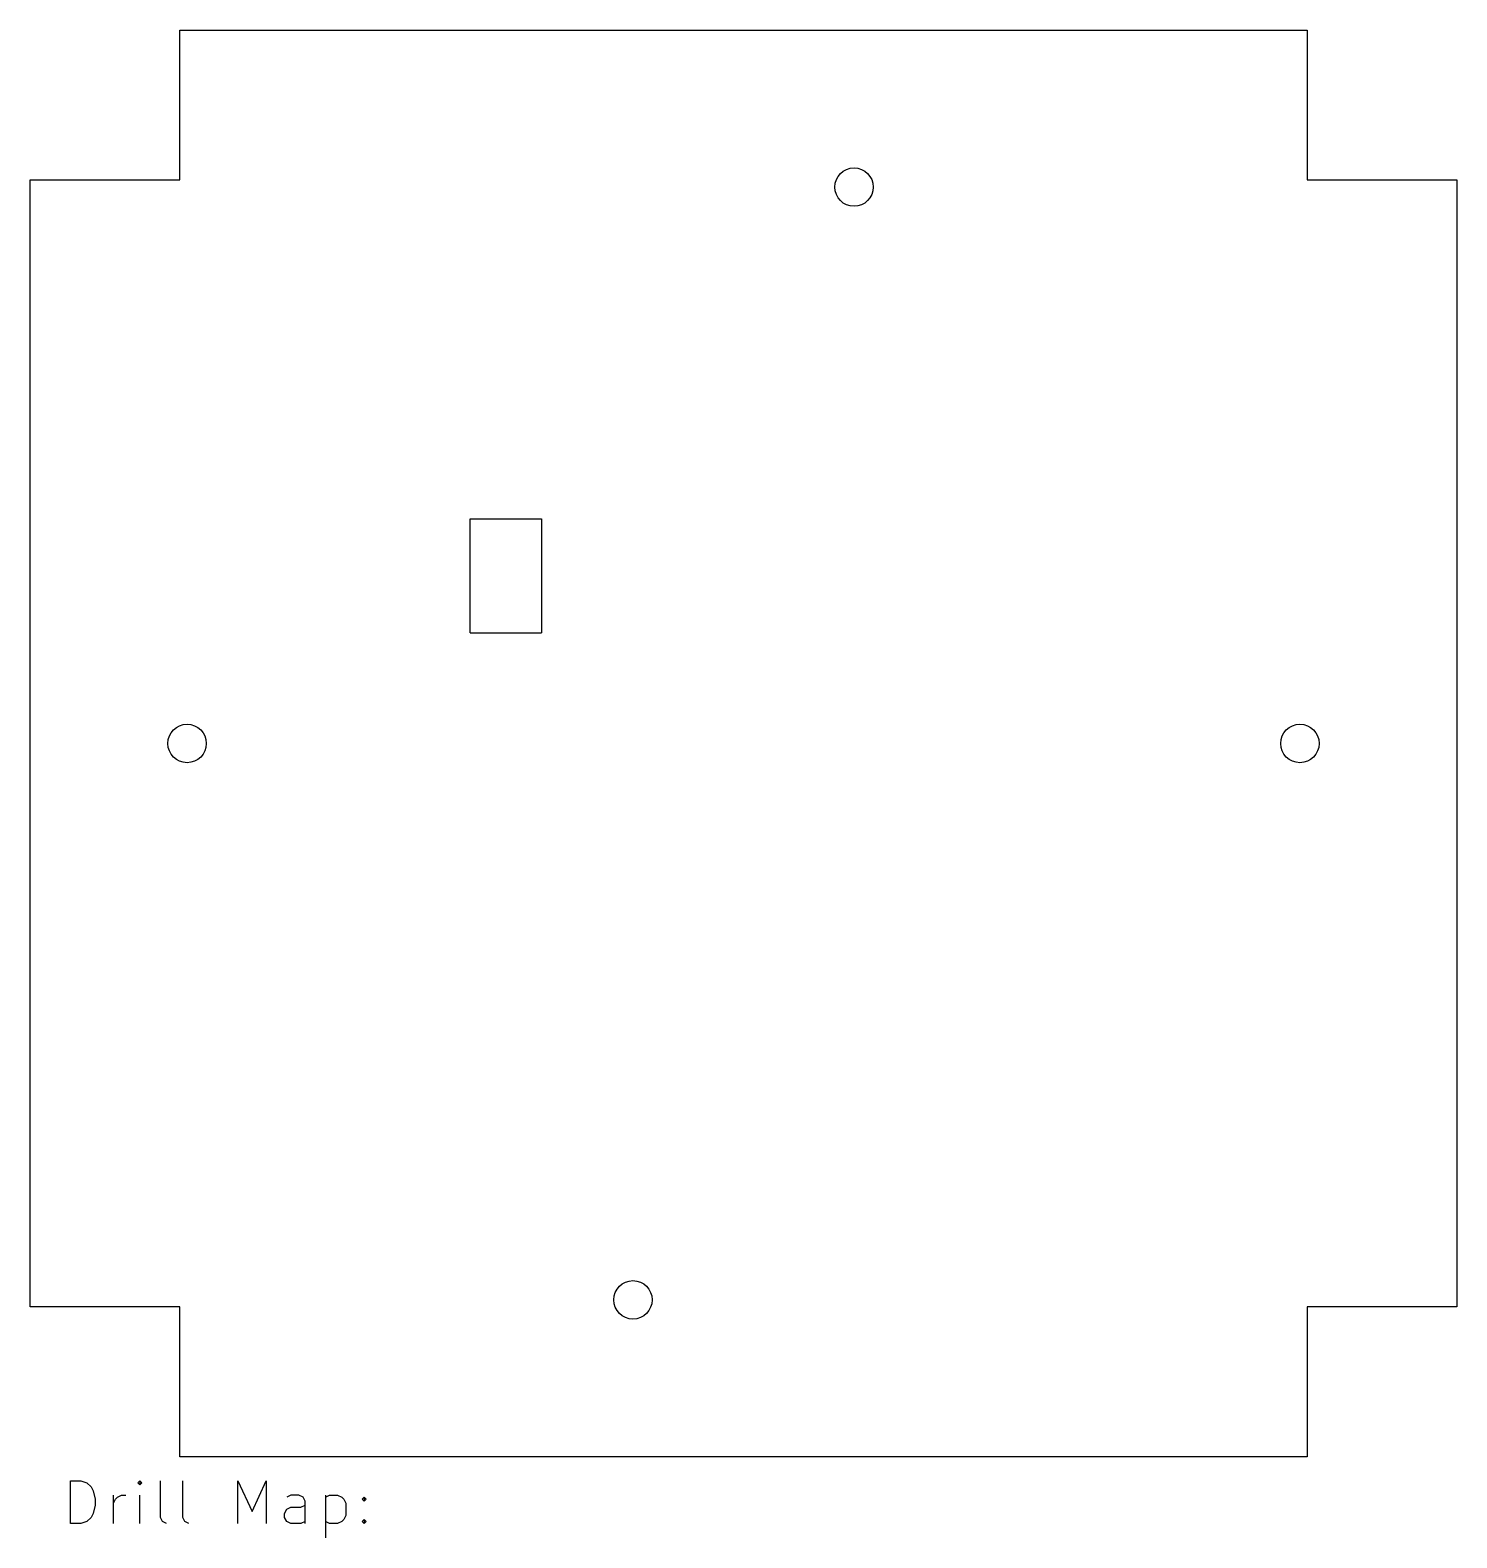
# Model space of a CAD drawing. Extents: x 100 to 200, y -141 to -35.
import ezdxf

# ---------------------------------------------------------------- set-up
doc = ezdxf.new("R2010")
doc.units = 0
doc.layers.add('BLACK', color=7, linetype='CONTINUOUS')

msp = doc.modelspace()

# ---------------------------------------------------------------- linework, layer by layer
at = {"layer": 'BLACK', "linetype": 'CONTINUOUS'}
for p, q in [((110, -35), (189, -35)), ((110, -45.5), (110, -35)), ((189, -35), (189, -45.5)), ((99.5, -45.5), (110, -45.5)), ((99.5, -124.5), (99.5, -45.5)), ((189, -45.5), (199.5, -45.5)), ((199.5, -45.5), (199.5, -124.5)), ((130.35, -77.25), (130.35, -69.25)), ((130.35, -69.25), (135.35, -69.25)), ((135.35, -69.25), (135.35, -77.25)), ((130.35, -77.25), (135.35, -77.25)), ((110, -124.5), (99.5, -124.5)), ((110, -135), (110, -124.5)), ((189, -124.5), (189, -135)), ((199.5, -124.5), (189, -124.5)), ((189, -135), (110, -135)), ((102.339, -139.682), (102.339, -136.682)), ((102.339, -136.682), (103.054, -136.682)), ((103.054, -136.682), (103.482, -136.825)), ((103.482, -136.825), (103.768, -137.111)), ((103.768, -137.111), (103.911, -137.396)), ((107.196, -136.682), (107.054, -136.825)), ((107.054, -136.825), (107.196, -136.968)), ((107.339, -136.825), (107.196, -136.682)), ((107.196, -136.682), (107.196, -136.968)), ((107.196, -136.968), (107.339, -136.825)), ((108.625, -139.254), (108.625, -136.682)), ((110.196, -139.254), (110.196, -136.682)), ((114.054, -139.682), (114.054, -136.682)), ((114.054, -136.682), (115.054, -138.825)), ((115.054, -138.825), (116.054, -136.682)), ((116.054, -136.682), (116.054, -139.682)), ((103.911, -137.396), (104.054, -137.968)), ((104.054, -138.396), (103.911, -138.968)), ((104.054, -137.968), (104.054, -138.396)), ((105.339, -139.682), (105.339, -137.682)), ((105.339, -138.254), (105.482, -137.968)), ((105.482, -137.968), (105.625, -137.825)), ((105.625, -137.825), (105.911, -137.682)), ((105.911, -137.682), (106.196, -137.682)), ((107.196, -139.682), (107.196, -137.682)), ((117.768, -137.682), (117.482, -137.825)), ((118.339, -137.682), (117.768, -137.682)), ((118.625, -137.825), (118.339, -137.682)), ((118.482, -138.539), (118.768, -138.396)), ((118.768, -138.111), (118.625, -137.825)), ((118.768, -139.682), (118.768, -138.111)), ((120.196, -137.682), (120.196, -140.682)), ((120.196, -137.825), (120.482, -137.682)), ((120.482, -137.682), (121.054, -137.682)), ((121.054, -137.682), (121.339, -137.825)), ((121.339, -137.825), (121.482, -137.968)), ((121.482, -137.968), (121.625, -138.254)), ((121.625, -138.254), (121.625, -139.111)), ((122.768, -137.968), (122.911, -137.825)), ((122.911, -138.111), (122.768, -137.968)), ((122.911, -137.825), (123.054, -137.968)), ((122.911, -137.825), (122.911, -138.111)), ((123.054, -137.968), (122.911, -138.111)), ((103.768, -139.254), (103.482, -139.539)), ((103.911, -138.968), (103.768, -139.254)), ((108.768, -139.539), (108.625, -139.254)), ((110.339, -139.539), (110.196, -139.254)), ((117.339, -138.968), (117.482, -138.682)), ((117.339, -139.254), (117.339, -138.968)), ((117.482, -139.539), (117.339, -139.254)), ((117.482, -138.682), (117.768, -138.539)), ((117.768, -138.539), (118.482, -138.539)), ((121.482, -139.396), (121.339, -139.539)), ((121.625, -139.111), (121.482, -139.396)), ((122.768, -139.539), (122.911, -139.396)), ((122.911, -139.396), (123.054, -139.539)), ((122.911, -139.396), (122.911, -139.682)), ((103.054, -139.682), (102.339, -139.682)), ((103.482, -139.539), (103.054, -139.682)), ((109.054, -139.682), (108.768, -139.539)), ((110.625, -139.682), (110.339, -139.539)), ((117.768, -139.682), (117.482, -139.539)), ((118.482, -139.682), (117.768, -139.682)), ((118.768, -139.539), (118.482, -139.682)), ((120.482, -139.682), (120.196, -139.539)), ((121.054, -139.682), (120.482, -139.682)), ((121.339, -139.539), (121.054, -139.682)), ((122.911, -139.682), (122.768, -139.539)), ((123.054, -139.539), (122.911, -139.682))]:
    msp.add_line(p, q, dxfattribs=at)
at = {"layer": 'BLACK'}
for centre in [(157.25, -46), (110.5, -85), (188.5, -85), (141.75, -124)]:
    msp.add_circle(centre, 1.346, dxfattribs=at)

doc.saveas('drawing.dxf')
